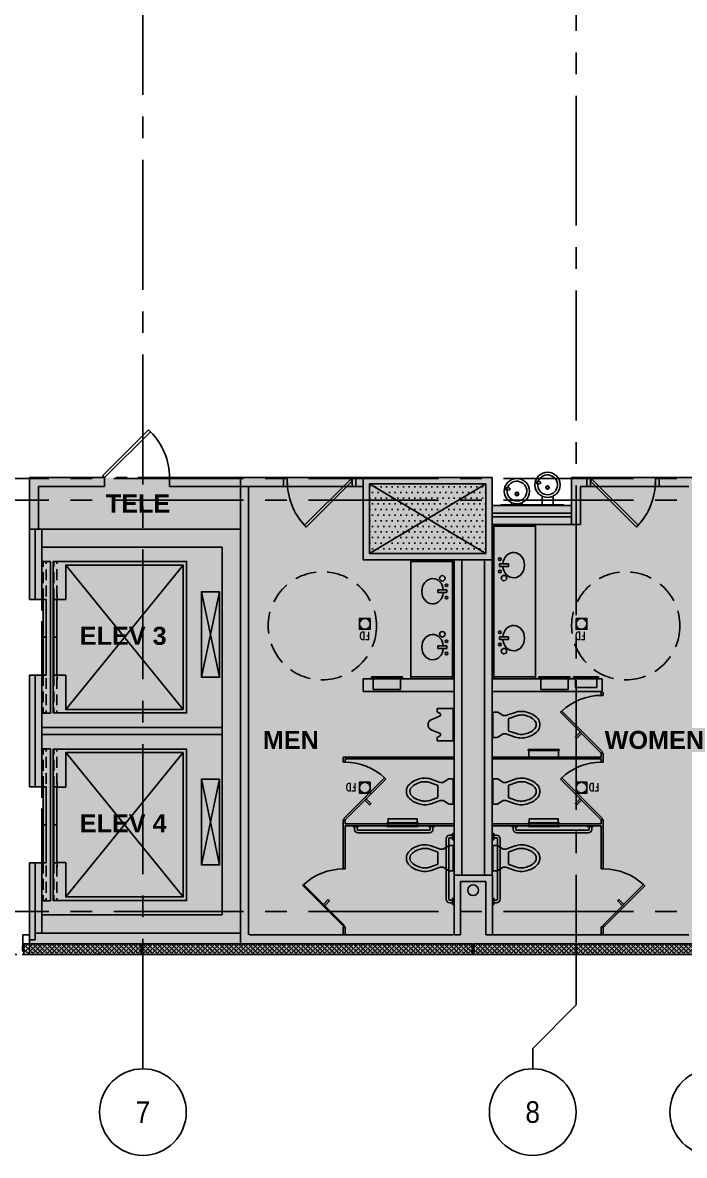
# Model space of a CAD drawing. Header units: inches. Extents: x 492 to 3438, y 475 to 1734.
# Drawn here: x 1977 to 2344, y 477 to 1106 of the extents above; entities that cross this region are included whole.
import ezdxf
from ezdxf.enums import TextEntityAlignment as Align

# ---------------------------------------------------------------- set-up
doc = ezdxf.new("R2010")
doc.units = ezdxf.units.IN
doc.header["$LTSCALE"] = 96
doc.header["$MEASUREMENT"] = 0
for name, pattern in [('CENTER2', [1.125, 0.75, -0.125, 0.125, -0.125]), ('HIDDEN2', [0.1875, 0.125, -0.0625]), ('HIDDEN4', [0.09375, 0.0625, -0.03125]), ('PHANTOM4', [0.625, 0.3125, -0.0625, 0.0625, -0.0625, 0.0625, -0.0625])]:
    doc.linetypes.add(name, pattern=pattern)
for name, color, linetype in [('A-Anno-Bldg', 7, 'Continuous'), ('A-Bldg-Patt', 5, 'Continuous'), ('A-Door-Exst', 43, 'Continuous'), ('A-Flor-Case-Exst', 235, 'Continuous'), ('A-Flor-Evtr', 144, 'Continuous'), ('A-Flor-Pfix-Exst', 43, 'Continuous'), ('A-GRID-IDEN', 1, 'Continuous'), ('A-GRID-LINE', 13, 'CENTER2'), ('A-Wall-Bldg', 235, 'Continuous'), ('A-Wall-Bldg-Belw', 235, 'HIDDEN4'), ('DDET-07', 7, 'Continuous'), ('DDET-HATCH', 44, 'Continuous'), ('DET-02', 5, 'Continuous'), ('DET-09', 33, 'Continuous'), ('NB-COL-HATCH-02_03-10', 251, 'Continuous'), ('NB-HATCH1-02_03-10_RF', 8, 'Continuous'), ('NB-PTN-INT-ELEV-01_02_03-10', 8, 'Continuous'), ('NB-SHAFT-EOS-CORE-03-10_RF', 7, 'Continuous'), ('NB-WALL-CORE-ELEV-01_02_03-10', 1, 'Continuous'), ('NB-WALL-EXT', 5, 'Continuous'), ('NB-WALL-WETSTK-02', 56, 'Continuous')]:
    doc.layers.add(name, color=color, linetype=linetype)
doc.layers.add('A-Area', color=212, linetype='PHANTOM4', plot=False)
doc.styles.add('note', font='simplex.shx', dxfattribs={"width": 0.75, "height": 0.2})
doc.styles.add('OTJ_Title1', font='arialbd.ttf')
doc.styles.add('x-p_col_grid-6h$0$TITLE', font='', dxfattribs={"width": 0.9})
doc.styles.get('x-p_col_grid-6h$0$TITLE').set_extended_font_data('AvantGarde Bk BT')
pattern_1 = [(225, (3339.6064, 588.7569), (1.3258252, -1.3258252), []), (225, (3338.2805, 588.7569), (1.3258252, -1.3258252), [0, -1.875])]

# ---------------------------------------------------------------- blocks, each defined once
blk = doc.blocks.new('P-EWC-01')
for p, q in [((2.94, 13.25), (3.14, 13.5)), ((2.94, 13.25), (2.94, 12.25)), ((3.14, 13.5), (4.64, 13.25)), ((4.64, 13.25), (4.64, 12.25)), ((-14.06, 9.75), (-13.86, 10)), ((-14.06, 9.75), (-14.06, 8.75)), ((-14.06, 8.75), (-13.86, 8.5)), ((-13.86, 10), (-12.36, 9.75)), ((-13.86, 8.5), (-12.36, 8.75)), ((-12.36, 9.75), (-12.36, 8.75)), ((2.94, 12.25), (3.14, 12)), ((3.14, 12), (4.64, 12.25)), ((-17.5, 0), (-17.5, 0.5)), ((-17.5, 0.5), (17.5, 0.5)), ((-17.5, 0), (17.5, 0)), ((-11.5, 0.5), (-11.5, 1.68)), ((-5.5, 0.5), (-5.5, 1.68)), ((5.5, 0.5), (5.5, 5.18)), ((11.5, 0.5), (11.5, 5.18)), ((17.5, 0), (17.5, 0.5))]:
    blk.add_line(p, q)
for centre, radius in [((-8.5, 8), 7), ((8.5, 11.5), 7), ((-8.5, 6.5), 1), ((-8.5, 6.5), 0.75), ((8.44, 10.03), 1), ((8.44, 10.03), 0.75)]:
    blk.add_circle(centre, radius)
for centre, radius, start, end in [((-8.5, 8), 5.5, 174.6814, 159.08186), ((3.14, 12.75), 0.75, 90.00117, 269.99883), ((8.5, 11.5), 5.5, 174.6814, 159.08186), ((-13.86, 9.25), 0.75, 90.00117, 269.99883)]:
    blk.add_arc(centre, radius, start, end)
blk = doc.blocks.new('ldoor')
for p, q in [((0.707, 0.707), (0, 0)), ((0.707, 0.707), (0.736, 0.679)), ((0.736, 0.679), (0.029, -0.029)), ((0.029, -0.029), (0, 0))]:
    blk.add_line(p, q)
blk.add_arc((0, 0), 1, 360, 42.6856)
blk = doc.blocks.new('door1')
for p, q in [((-38.56, 5), (-40.56, 5)), ((-40.56, 5), (-40.56, 0)), ((-38.56, 0), (-38.56, 5)), ((-2.56, 5), (-2.56, 0)), ((-0.56, 5), (-2.56, 5)), ((-2.56, 0), (-0.56, 0)), ((-0.56, 0), (-0.56, 5)), ((-40.56, 0), (-38.56, 0))]:
    blk.add_line(p, q)
at = {"extrusion": (0, 0, -1), "xscale": 36, "yscale": 36, "zscale": -36}
blk.add_blockref('ldoor', (2.56, 2), dxfattribs=at)
blk = doc.blocks.new('A-DOOR-45LEFT')
for p, q in [((0.679, 0.736), (-0.029, 0.029)), ((0.707, 0.707), (0, 0)), ((0.707, 0.707), (0.679, 0.736)), ((0, 0), (-0.029, 0.029))]:
    blk.add_line(p, q)
at = {"color": 8}
blk.add_arc((0, 0), 1, 0, 45, dxfattribs=at)
blk = doc.blocks.new('P-VANITY-PLAN')
for p, q in [((-1.85, -0.62), (-1.85, 0.62)), ((-1.72, 0.75), (2.98, 0.75)), ((3.11, -0.62), (3.11, 0.62)), ((2.98, -0.75), (-1.72, -0.75))]:
    blk.add_line(p, q)
for centre in [(-1.7, 3.51), (-1.7, -3.26)]:
    blk.add_circle(centre, 0.71)
for centre, start, end in [((-1.72, 0.62), 90, 180), ((2.98, 0.62), 0, 90), ((-1.72, -0.62), 180, 270), ((2.98, -0.62), 270, 0)]:
    blk.add_arc(centre, 0.125, start, end)
blk.add_ellipse((5.97, 0), major_axis=(0, -7), ratio=0.857534, start_param=4.819787, end_param=10.888176)
blk = doc.blocks.new('T-WALL-PLAN')
for points in [[(5.04, 5.59), (5.04, 7.19), (6.84, 12.32, 0.08237), (7.4, 15.72, 0.08237), (6.84, 19.11, 0.073528), (5.31, 22.66, 0.084425), (2.67, 25.37, 0.117036), (0, 26, 0.117036), (-2.67, 25.37, 0.084425), (-5.31, 22.66, 0.074791), (-6.99, 18.84, 0.09898), (-7.4, 15.72, 0.08237), (-6.84, 12.32), (-5.04, 7.19), (-5.04, 5.59), (-6.92, 2.62, 0.142206), (-7, 2.35), (-7, 0), (7, 0), (7, 2.35, 0.142206), (6.92, 2.62)], [(4.95, 12.97, 0.082128), (5.4, 15.72, 0.084345), (4.93, 18.53, 0.073938), (3.64, 21.56, 0.078407), (1.63, 23.65, 0.10705), (0, 24, 0.10705), (-1.63, 23.65, 0.078678), (-3.64, 21.55, 0.075305), (-5.08, 18.25, 0.104215), (-5.4, 15.78, 0.084112), (-4.95, 12.97), (-3.51, 8.86, 0.318509), (-3.04, 8.53), (3.04, 8.53, 0.318509), (3.51, 8.86)]]:
    blk.add_lwpolyline(points, format="xyb", close=True)
blk = doc.blocks.new('T-URINAL-PLAN')
blk.add_lwpolyline([(-9, 0), (9, 0), (9, 8.5, 0.414214), (8.5, 9), (7.62, 9, 0.284079), (6.72, 8.45), (6.14, 7.28, -0.284079), (5.69, 7), (5.33, 7, -0.299055), (4.87, 7.3), (2.75, 12.19, 0.656854), (-2.75, 12.19), (-4.87, 7.3, -0.299055), (-5.33, 7), (-5.69, 7, -0.284079), (-6.14, 7.28), (-6.72, 8.45, 0.284079), (-7.62, 9), (-8.5, 9, 0.414214), (-9, 8.5)], format="xyb", close=True)
blk = doc.blocks.new('elev-std')
at = {"color": 8}
for p, q in [((21.75, -90), (86.75, -10)), ((21.75, -10), (86.75, -90)), ((1.51, -27.79), (11.58, -75.27)), ((1.51, -75.27), (11.58, -27.79))]:
    blk.add_line(p, q, dxfattribs=at)
for p, q in [((93.75, -90), (93.75, -10)), ((95.12, -92.09), (95.12, -7.91)), ((95.12, -7.91), (100, -7.91)), ((86.75, -29.04), (91.42, -29.04)), ((91.42, -29.04), (91.42, -26.63)), ((86.75, -70.96), (91.42, -70.96)), ((91.42, -70.96), (91.42, -73.37)), ((95.12, -92.09), (100, -92.09))]:
    blk.add_line(p, q)
at = {"flags": 128}
for points in [[(93.75, -92), (93.75, -8), (19.75, -8), (19.75, -92), (93.75, -92)], [(1.51, -75.27), (1.51, -27.79), (11.58, -27.79), (11.58, -75.27)], [(93.44, -50), (93.44, -29), (91.78, -29), (91.78, -50)], [(99.27, -50), (99.27, -29), (97.62, -29), (97.62, -50)], [(93.44, -50), (93.44, -71), (91.78, -71), (91.78, -50)], [(99.27, -50), (99.27, -71), (97.62, -71), (97.62, -50)]]:
    blk.add_lwpolyline(points, close=True, dxfattribs=at)
blk.add_lwpolyline([(86.75, -29.04), (86.75, -10), (21.75, -10), (21.75, -90), (86.75, -90), (86.75, -70.96)], dxfattribs=at)
at = {"color": 8, "linetype": 'HIDDEN2', "ltscale": 0.5, "flags": 128}
for points in [[(93.44, -29), (93.44, -8), (91.78, -8), (91.78, -29)], [(99.27, -29), (99.27, -8), (97.62, -8), (97.62, -29)], [(93.44, -71), (93.44, -92), (91.78, -92), (91.78, -71)], [(99.27, -71), (99.27, -92), (97.62, -92), (97.62, -71)]]:
    blk.add_lwpolyline(points, close=True, dxfattribs=at)
blk = doc.blocks.new('sealant-plan')
at = {"layer": 'DET-09'}
for radius, start, end in [(0.5, 194.38833, 345.61145), (0.438, 196.4986, 343.50119), (0.375, 199.34917, 340.65062), (0.312, 203.42757, 336.57222)]:
    blk.add_arc((0.48, 0.12), radius, start, end, dxfattribs=at)
blk = doc.blocks.new('sealant-backer-rod-plan')
at = {"layer": 'DET-02'}
blk.add_arc((0, -1.5), 0.312, 23.42778, 156.57243, dxfattribs=at)
at = {"layer": 'DET-09'}
blk.add_circle((0, -0.5), 0.5, dxfattribs=at)
for radius, start, end in [(0.5, 14.38855, 165.61167), (0.438, 16.49881, 163.5014), (0.375, 19.34938, 160.65083)]:
    blk.add_arc((0, -1.5), radius, start, end, dxfattribs=at)
blk = doc.blocks.new('sealant-backer-rod-blocking')
for p, q in [((-0.74, 4.62), (0.01, 4.62)), ((-0.74, 4.62), (0.01, 1.92)), ((-0.74, 1.92), (0.01, 4.62)), ((-0.74, 4.62), (-0.74, 1.92)), ((0.01, 1.92), (-0.74, 1.92)), ((0.01, 4.62), (0.01, 1.92))]:
    blk.add_line(p, q)
at = {"xscale": 0.75, "yscale": 0.9000000000000057}
blk.add_blockref('sealant-backer-rod-plan', (-0.36, 1.92), dxfattribs=at)
at = {"xscale": 0.75}
blk.add_blockref('sealant-plan', (-0.73, 5), dxfattribs=at)
blk = doc.blocks.new('x-p_col_grid-6h$0$tag-colbub')
at = {"linetype": 'Continuous'}
blk.add_circle((0, 0), 0.25, dxfattribs=at)
at = {"style": 'x-p_col_grid-6h$0$TITLE', "width": 0.9}
blk.add_attdef('COLNUM', text='', height=0.125, dxfattribs=at).set_placement((0, 0), align=Align.MIDDLE_CENTER)

msp = doc.modelspace()

# ---------------------------------------------------------------- hatches: boundary and pattern name
at = {"layer": 'A-Bldg-Patt'}
msp.add_hatch(color=254, dxfattribs=at).paths.add_polyline_path([(2479.09, 853.26), (2479.09, 588.76), (1980.84, 588.76), (1980.84, 639.76), (1987.59, 639.76), (1987.59, 681.76), (1980.84, 681.76), (1980.84, 743.64), (1987.59, 743.64), (1987.59, 785.76), (1980.84, 785.76), (1980.84, 853.26), (2237.09, 853.26), (2237.09, 837.76), (2281.09, 837.76), (2281.09, 853.26)])
at = {"layer": 'DDET-HATCH'}
h = msp.add_hatch(dxfattribs=at)
h.set_pattern_fill('PRECAST', color=256, scale=20, angle=-180, style=0)
h.set_pattern_definition(pattern_1)
h.paths.add_polyline_path([(2018.35, 588.76), (2018.47, 589.26), (2018.97, 589.26), (2019.1, 588.76), (2042.72, 588.76), (2042.72, 594.76), (2036.72, 594.76), (1977.59, 594.76), (1977.59, 588.76)])
h = msp.add_hatch(dxfattribs=at)
h.set_pattern_fill('PRECAST', color=256, scale=20, angle=-180, style=0)
h.set_pattern_definition(pattern_1)
h.paths.add_polyline_path([(2226.22, 594.76), (2226.22, 588.76), (2067.84, 588.76), (2067.72, 589.26), (2067.22, 589.26), (2067.09, 588.76), (2043.47, 588.76), (2043.47, 594.76), (2049.47, 594.76), (2049.47, 594.76), (2220.22, 594.76)])
h = msp.add_hatch(dxfattribs=at)
h.set_pattern_fill('PRECAST', color=256, scale=20, angle=-180, style=0)
h.set_pattern_definition(pattern_1)
h.paths.add_polyline_path([(2226.97, 588.76), (2359.22, 588.76), (2359.22, 594.76), (2353.22, 594.76), (2232.97, 594.76), (2226.97, 594.76)])
at = {"layer": 'NB-COL-HATCH-02_03-10'}
msp.add_hatch(color=256, dxfattribs=at).paths.add_polyline_path([(2097.59, 600.76), (2097.59, 824.76), (1987.59, 824.76), (1987.59, 814.76), (2087.59, 814.76), (2087.59, 610.76), (1987.59, 610.76), (1987.59, 600.76)])
at = {"layer": 'NB-HATCH1-02_03-10_RF'}
h = msp.add_hatch(dxfattribs=at)
h.set_pattern_fill('DOTS', color=256, scale=50, angle=-180, style=0)
h.set_pattern_definition([(180, (3339.6062, 588.757), (-1.5625, -3.125), [0, -3.125])])
h.paths.add_polyline_path([(2233.61, 811.26), (2169.09, 811.26), (2169.09, 849.76), (2233.61, 849.76)])

# ---------------------------------------------------------------- linework, layer by layer
at = {"layer": 'A-Area'}
msp.add_lwpolyline([(2479.09, 853.26), (2479.09, 588.76), (1980.84, 588.76), (1980.84, 639.76), (1987.59, 639.76), (1987.59, 681.76), (1980.84, 681.76), (1980.84, 743.64), (1987.59, 743.64), (1987.59, 785.76), (1980.84, 785.76), (1980.84, 853.26), (2237.09, 853.26), (2237.09, 837.76), (2281.09, 837.76), (2281.09, 853.26)], close=True, dxfattribs=at)
at = {"layer": 'A-Door-Exst'}
for p, q in [((2121.59, 853.26), (2161.59, 853.26)), ((2161.59, 848.26), (2121.59, 848.26)), ((2289.59, 853.26), (2329.59, 853.26)), ((2329.59, 848.26), (2289.59, 848.26))]:
    msp.add_line(p, q, dxfattribs=at)
at = {"layer": 'A-Flor-Case-Exst'}
for p, q in [((2261.09, 742.26), (2261.09, 827.26)), ((2192.09, 741.76), (2192.09, 807.76))]:
    msp.add_line(p, q, dxfattribs=at)
at = {"layer": 'A-Flor-Pfix-Exst'}
for p, q in [((2264.04, 742.26), (2264.04, 735.82)), ((2279.23, 742.26), (2264.04, 742.26)), ((2279.23, 735.82), (2279.23, 742.26)), ((2295.17, 742.26), (2283.23, 742.26)), ((2283.23, 742.26), (2283.23, 736.88)), ((2295.17, 736.88), (2295.17, 742.26)), ((2264.04, 735.82), (2279.23, 735.82)), ((2283.23, 736.88), (2295.17, 736.88)), ((2297.59, 732.51), (2297.59, 734.26)), ((2298.59, 732.51), (2297.59, 732.51)), ((2298.59, 732.51), (2298.59, 734.26)), ((2275.67, 723.84), (2274.96, 723.13)), ((2274.96, 723.13), (2297.59, 700.51)), ((2298.3, 701.21), (2275.67, 723.84)), ((2154.6, 695.51), (2154.6, 698.26)), ((2154.6, 698.26), (2215.6, 698.26)), ((2155.6, 695.51), (2155.6, 697.26)), ((2155.6, 697.26), (2215.6, 697.26)), ((2297.59, 698.26), (2237.59, 698.26)), ((2297.59, 697.26), (2237.59, 697.26)), ((2297.59, 700.51), (2298.3, 701.21)), ((2297.59, 700.51), (2298.3, 701.21)), ((2298.59, 700.51), (2297.59, 700.51)), ((2297.59, 698.26), (2297.59, 700.51)), ((2297.59, 698.26), (2297.59, 700.51)), ((2298.59, 700.51), (2297.59, 700.51)), ((2297.59, 695.51), (2297.59, 697.26)), ((2298.59, 695.51), (2298.59, 700.51)), ((2154.6, 695.51), (2155.6, 695.51)), ((2298.59, 695.51), (2297.59, 695.51)), ((2154.89, 664.21), (2177.52, 686.84)), ((2178.23, 686.13), (2155.6, 663.51)), ((2177.52, 686.84), (2178.23, 686.13)), ((2275.67, 686.84), (2274.96, 686.13)), ((2274.96, 686.13), (2297.59, 663.51)), ((2298.3, 664.21), (2275.67, 686.84)), ((2154.59, 636.26), (2154.59, 663.51)), ((2154.59, 663.51), (2155.59, 663.51)), ((2155.59, 663.51), (2154.88, 664.21)), ((2155.59, 661.26), (2155.59, 663.51)), ((2155.59, 661.26), (2215.59, 661.26)), ((2155.59, 636.26), (2155.59, 660.26)), ((2155.59, 660.26), (2215.59, 660.26)), ((2159.84, 659.76), (2159.84, 660.26)), ((2159.84, 659.76), (2163.34, 659.76)), ((2160.84, 659.76), (2160.84, 658.26)), ((2162.34, 659.76), (2162.34, 658.26)), ((2163.34, 659.76), (2163.34, 660.26)), ((2201.84, 659.76), (2201.84, 660.26)), ((2205.34, 659.76), (2201.84, 659.76)), ((2202.84, 659.76), (2202.84, 658.26)), ((2204.34, 659.76), (2204.34, 658.26)), ((2205.34, 659.76), (2205.34, 660.26)), ((2297.59, 661.26), (2237.59, 661.26)), ((2297.59, 660.26), (2237.59, 660.26)), ((2247.84, 659.76), (2247.84, 660.26)), ((2247.84, 659.76), (2251.34, 659.76)), ((2248.84, 659.76), (2248.84, 658.26)), ((2250.34, 659.76), (2250.34, 658.26)), ((2251.34, 659.76), (2251.34, 660.26)), ((2289.84, 659.76), (2289.84, 660.26)), ((2293.34, 659.76), (2289.84, 659.76)), ((2290.84, 659.76), (2290.84, 658.26)), ((2292.34, 659.76), (2292.34, 658.26)), ((2293.34, 659.76), (2293.34, 660.26)), ((2297.59, 663.51), (2298.3, 664.21)), ((2297.59, 663.51), (2298.3, 664.21)), ((2298.59, 663.51), (2297.59, 663.51)), ((2297.59, 661.26), (2297.59, 663.51)), ((2297.59, 661.26), (2297.59, 663.51)), ((2298.59, 663.51), (2297.59, 663.51)), ((2297.59, 636.26), (2297.59, 660.26)), ((2298.59, 636.26), (2298.59, 663.51)), ((2202.34, 657.76), (2162.84, 657.76)), ((2202.34, 656.26), (2162.84, 656.26)), ((2215.09, 655.01), (2213.59, 655.01)), ((2215.09, 653.51), (2213.59, 653.51)), ((2215.09, 656.01), (2215.09, 652.51)), ((2215.09, 656.01), (2215.59, 656.01)), ((2238.09, 656.01), (2237.59, 656.01)), ((2238.09, 656.01), (2238.09, 652.51)), ((2238.09, 655.01), (2239.59, 655.01)), ((2238.09, 653.51), (2239.59, 653.51)), ((2250.84, 657.76), (2290.34, 657.76)), ((2250.84, 656.26), (2290.34, 656.26)), ((2211.59, 619.51), (2211.59, 653.01)), ((2213.09, 619.51), (2213.09, 653.01)), ((2215.09, 652.51), (2215.59, 652.51)), ((2238.09, 652.51), (2237.59, 652.51)), ((2240.09, 619.51), (2240.09, 653.01)), ((2241.59, 619.51), (2241.59, 653.01)), ((2155.59, 636.26), (2154.59, 636.26)), ((2297.59, 636.26), (2298.59, 636.26)), ((2132.68, 627.58), (2132.22, 627.12)), ((2132.22, 627.12), (2154.84, 604.51)), ((2132.67, 627.59), (2155.3, 604.96)), ((2321.01, 627.59), (2298.38, 604.96)), ((2321.72, 626.88), (2299.09, 604.26)), ((2321, 627.58), (2321.71, 626.87)), ((2215.09, 619.01), (2213.59, 619.01)), ((2215.09, 617.51), (2213.59, 617.51)), ((2215.09, 616.51), (2215.09, 620.01)), ((2215.09, 620.01), (2215.59, 620.01)), ((2215.09, 616.51), (2215.59, 616.51)), ((2238.09, 620.01), (2237.59, 620.01)), ((2238.09, 616.51), (2237.59, 616.51)), ((2238.09, 616.51), (2238.09, 620.01)), ((2238.09, 619.01), (2239.59, 619.01)), ((2238.09, 617.51), (2239.59, 617.51)), ((2155.59, 604.26), (2154.59, 604.26)), ((2154.59, 600.26), (2154.59, 604.26)), ((2155.3, 604.96), (2154.84, 604.51)), ((2155.59, 600.26), (2155.59, 604.26)), ((2297.59, 604.26), (2298.59, 604.26)), ((2297.59, 600.26), (2297.59, 604.26)), ((2298.38, 604.96), (2299.09, 604.26)), ((2298.59, 600.26), (2298.59, 604.26))]:
    msp.add_line(p, q, dxfattribs=at)
at = {"layer": 'A-Flor-Pfix-Exst', "flags": 128}
msp.add_lwpolyline([(2238.09, 741.76), (2238.09, 827.26), (2237.09, 827.26), (2237.09, 741.76), (2238.09, 741.76)], dxfattribs=at)
for points in [[(2261.09, 827.26), (2238.09, 827.26), (2238.09, 826.26), (2261.09, 826.26)], [(2192.09, 807.76), (2215.09, 807.76), (2215.09, 806.76), (2192.09, 806.76)], [(2216.09, 807.76), (2216.09, 741.76), (2215.09, 741.76), (2215.09, 807.76)], [(2169.59, 775.19), (2163.59, 775.19), (2163.59, 769.19), (2169.59, 769.19)], [(2283.61, 775.19), (2289.61, 775.19), (2289.61, 769.19), (2283.61, 769.19)], [(2170.25, 742.76), (2170.25, 742.26), (2187.43, 742.26), (2187.43, 742.76)], [(2171.25, 742.26), (2171.25, 735.82), (2186.43, 735.82), (2186.43, 742.26)], [(2192.09, 741.76), (2215.09, 741.76), (2215.09, 742.76), (2192.09, 742.76)], [(2261.09, 741.76), (2238.09, 741.76), (2238.09, 742.76), (2261.09, 742.76)], [(2263.04, 742.76), (2263.04, 742.26), (2280.23, 742.26), (2280.23, 742.76)], [(2296.14, 742.26), (2296.14, 742.76), (2282.26, 742.76), (2282.26, 742.26)], [(2144.34, 615.92), (2146.99, 618.58), (2146.28, 619.28), (2143.63, 616.63)], [(2309.36, 615.92), (2306.71, 618.58), (2307.41, 619.28), (2310.07, 616.63)]]:
    msp.add_lwpolyline(points, close=True, dxfattribs=at)
at = {"layer": 'A-Flor-Pfix-Exst', "elevation": 0, "flags": 128}
for points in [[(2286.64, 711.47), (2283.99, 708.82), (2283.28, 709.52), (2285.93, 712.17)], [(2274.29, 701.94), (2257.11, 701.94), (2257.11, 702.44), (2274.29, 702.44)], [(2273.86, 701.94), (2273.86, 698.26), (2257.54, 698.26), (2257.54, 701.94)], [(2169.59, 684.35), (2163.59, 684.35), (2163.59, 678.35), (2169.59, 678.35)], [(2283.61, 684.35), (2289.61, 684.35), (2289.61, 678.35), (2283.61, 678.35)], [(2166.56, 674.47), (2169.21, 671.82), (2169.92, 672.52), (2167.27, 675.17)], [(2286.64, 674.47), (2283.99, 671.82), (2283.28, 672.52), (2285.93, 675.17)], [(2196.09, 661.76), (2178.9, 661.76), (2178.9, 661.26), (2196.09, 661.26)], [(2196.09, 660.26), (2178.9, 660.26), (2178.9, 659.76), (2196.09, 659.76)], [(2195.53, 661.76), (2195.53, 664.07), (2179.47, 664.07), (2179.47, 661.76)], [(2195.53, 660.26), (2195.53, 661.26), (2179.47, 661.26), (2179.47, 660.26)], [(2257.11, 661.76), (2274.29, 661.76), (2274.29, 661.26), (2257.11, 661.26)], [(2257.11, 660.26), (2274.29, 660.26), (2274.29, 659.76), (2257.11, 659.76)], [(2257.67, 661.76), (2257.67, 664.07), (2273.73, 664.07), (2273.73, 661.76)], [(2257.67, 660.26), (2257.67, 661.26), (2273.73, 661.26), (2273.73, 660.26)]]:
    msp.add_lwpolyline(points, close=True, dxfattribs=at)
at = {"layer": 'A-Flor-Pfix-Exst', "color": 15, "linetype": 'HIDDEN2'}
for centre in [(2143.04, 771.09), (2311.16, 771.09)]:
    msp.add_circle(centre, 30, dxfattribs=at)
at = {"layer": 'A-Flor-Pfix-Exst'}
for centre, radius in [((2209.51, 797.43), 1.5), ((2243.68, 797.58), 1.5), ((2166.59, 772.19), 3), ((2286.61, 772.19), 3), ((2209.51, 766.43), 1.5), ((2243.68, 757.08), 1.5), ((2166.59, 681.35), 3), ((2286.61, 681.35), 3)]:
    msp.add_circle(centre, radius, dxfattribs=at)
for centre, radius, start, end in [((2297.59, 700.51), 32, 90, 133.20922), ((2155.6, 663.51), 32, 46.79078, 90), ((2297.59, 663.51), 32, 90, 133.20922), ((2162.84, 658.26), 2, 180, 270), ((2162.84, 658.26), 0.5, 180, 270), ((2202.34, 658.26), 2, 270, 0), ((2202.34, 658.26), 0.5, 270, 0), ((2213.59, 653.01), 2, 90, 180), ((2213.59, 653.01), 0.5, 90, 180), ((2239.59, 653.01), 2, 0, 90), ((2239.59, 653.01), 0.5, 0, 90), ((2250.84, 658.26), 2, 180, 270), ((2250.84, 658.26), 0.5, 180, 270), ((2290.34, 658.26), 2, 270, 0), ((2290.34, 658.26), 0.5, 270, 0), ((2154.59, 604.26), 32, 90, 133.20922), ((2299.09, 604.26), 32, 46.79078, 90), ((2213.59, 619.51), 2, 180, 270), ((2213.59, 619.51), 0.5, 180, 270), ((2239.59, 619.51), 2, 270, 0), ((2239.59, 619.51), 0.5, 270, 0)]:
    msp.add_arc(centre, radius, start, end, dxfattribs=at)
at = {"layer": 'A-GRID-LINE'}
for p, q in [((2043.61, 525.47), (2043.61, 1657.77)), ((2283.61, 560.98), (2283.61, 1657.77)), ((3395.41, 852.76), (540.03, 852.76)), ((3395.41, 840.76), (553.92, 840.76)), ((3395.41, 612.76), (540.03, 612.76)), ((2283.61, 560.98), (2259.61, 536.8)), ((2259.61, 536.8), (2259.61, 525.47))]:
    msp.add_line(p, q, dxfattribs=at)
at = {"layer": 'A-Wall-Bldg'}
for p, q in [((1980.84, 824.76), (1980.84, 853.26)), ((1996.22, 853.26), (1980.84, 853.26)), ((1985.72, 824.76), (1985.72, 848.38)), ((1991.34, 848.38), (1985.72, 848.38)), ((2009.09, 848.38), (1991.34, 848.38)), ((1991.34, 848.38), (1991.34, 848.38)), ((1996.22, 853.26), (1996.22, 853.26)), ((2004.22, 853.26), (1996.22, 853.26)), ((2022.34, 853.26), (2004.22, 853.26)), ((2004.22, 853.26), (2004.22, 853.26)), ((2022.34, 848.38), (2009.09, 848.38)), ((2009.09, 848.38), (2009.09, 848.38)), ((2022.34, 848.38), (2022.34, 853.26)), ((2121.59, 853.26), (2058.34, 853.26)), ((2058.34, 848.38), (2058.34, 853.26)), ((2097.59, 848.38), (2058.34, 848.38)), ((2097.59, 594.76), (2097.59, 853.26)), ((2097.59, 848.26), (2121.59, 848.26)), ((2102.09, 599.76), (2102.09, 848.26)), ((2121.59, 848.26), (2121.59, 853.26)), ((2161.59, 853.26), (2237.09, 853.26)), ((2161.59, 848.26), (2161.59, 853.26)), ((2165.59, 848.26), (2161.59, 848.26)), ((2165.59, 807.76), (2165.59, 853.26)), ((2169.09, 811.26), (2169.09, 849.76)), ((2169.09, 849.76), (2233.61, 849.76)), ((2233.61, 811.26), (2233.61, 849.76)), ((2237.09, 837.76), (2237.09, 853.26)), ((2281.09, 853.26), (2289.59, 853.26)), ((2281.09, 827.26), (2281.09, 853.26)), ((2286.09, 848.26), (2289.59, 848.26)), ((2286.09, 827.26), (2286.09, 848.26)), ((2289.59, 848.26), (2289.59, 853.26)), ((2329.59, 848.26), (2329.59, 853.26)), ((2329.59, 853.26), (2371.59, 853.26)), ((2329.59, 848.26), (2346.09, 848.26)), ((2237.09, 837.76), (2281.09, 837.76)), ((2237.09, 742.76), (2237.09, 837.76)), ((2237.09, 831.51), (2237.09, 833.51)), ((2237.09, 833.51), (2281.09, 833.51)), ((2237.09, 831.51), (2281.09, 831.51)), ((2237.09, 827.26), (2286.09, 827.26)), ((2233.61, 811.26), (2169.09, 811.26)), ((2165.59, 807.76), (2216.09, 807.76)), ((2216.09, 807.76), (2237.09, 807.76)), ((2216.09, 741.76), (2216.09, 807.76)), ((2220.34, 632.76), (2220.34, 807.76)), ((2232.86, 632.76), (2232.86, 807.76)), ((2237.09, 742.76), (2237.09, 774.13)), ((2165.59, 734.76), (2165.59, 741.76)), ((2165.59, 741.76), (2216.09, 741.76)), ((2216.09, 632.76), (2216.09, 741.76)), ((2237.09, 632.76), (2237.09, 742.76)), ((2298.09, 741.76), (2237.09, 741.76)), ((2298.09, 734.76), (2298.09, 741.76)), ((2216.09, 734.76), (2165.59, 734.76)), ((2237.09, 734.76), (2298.09, 734.76)), ((2216.09, 632.76), (2237.09, 632.76)), ((2216.09, 632.76), (2216.09, 599.76)), ((2219.59, 629.26), (2233.59, 629.26)), ((2219.59, 629.26), (2219.59, 599.76)), ((2233.59, 599.76), (2233.59, 629.26)), ((2237.34, 599.76), (2237.34, 632.76)), ((1977.09, 599.76, 0), (1980.84, 599.76, 0)), ((1977.09, 599.76, 0), (1977.09, 594.01, 0)), ((2102.59, 599.76), (2215.59, 599.76)), ((2219.59, 599.76), (2216.09, 599.76)), ((2237.09, 599.76), (2233.59, 599.76)), ((2237.59, 599.76), (2346.09, 599.76))]:
    msp.add_line(p, q, dxfattribs=at)
msp.add_circle((2226.6, 624.51), 3, dxfattribs=at)
at = {"layer": 'A-Wall-Bldg-Belw', "flags": 128}
msp.add_lwpolyline([(579.61, 648.76), (579.61, 1637.62, -0.414214), (675.61, 1733.62), (3293.88, 1733.62, -0.414214), (3437.88, 1589.62), (3437.88, 678.76, -0.375161), (3347.88, 588.76), (639.61, 588.76, -0.414214)], format="xyb", close=True, dxfattribs=at)
at = {"layer": 'DDET-07'}
msp.add_line((1977.59, 594.01, 0), (1977.09, 594.01, 0), dxfattribs=at)
at = {"layer": 'NB-PTN-INT-ELEV-01_02_03-10'}
for p, q in [((2087.59, 714.76), (1987.59, 714.76)), ((2087.59, 710.76), (1987.59, 710.76))]:
    msp.add_line(p, q, dxfattribs=at)
at = {"layer": 'NB-SHAFT-EOS-CORE-03-10_RF'}
for p, q in [((2169.09, 811.26), (2233.61, 849.76)), ((2233.61, 811.26), (2169.09, 849.76))]:
    msp.add_line(p, q, dxfattribs=at)
msp.add_lwpolyline([(2233.61, 811.26), (2169.09, 811.26), (2169.09, 849.76), (2233.61, 849.76)], close=True, dxfattribs=at)
at = {"layer": 'NB-WALL-CORE-ELEV-01_02_03-10'}
for p, q in [((1980.84, 824.76), (1980.84, 785.64)), ((1987.59, 824.76), (1980.84, 824.76)), ((1983.84, 785.64), (1983.84, 824.76)), ((1987.59, 785.64), (1987.59, 824.76)), ((2097.59, 824.76), (1987.59, 824.76)), ((2097.59, 824.76), (2097.59, 600.76)), ((2087.59, 814.76), (1987.59, 814.76)), ((2087.59, 814.76), (2087.59, 610.76)), ((1980.84, 785.64), (1987.59, 785.64)), ((1980.84, 681.76), (1980.84, 743.64)), ((1980.84, 743.64), (1987.59, 743.64)), ((1983.84, 743.64), (1983.84, 681.74)), ((1987.59, 743.64), (1987.59, 681.76)), ((1987.59, 681.76), (1980.84, 681.76)), ((1980.84, 639.76), (1980.84, 597.01)), ((1980.84, 639.76), (1987.59, 639.76)), ((1983.84, 639.76), (1983.84, 597.01)), ((1987.59, 639.76), (1987.59, 600.76)), ((2087.59, 610.76), (1987.59, 610.76)), ((1983.84, 597.01), (1980.84, 597.01)), ((1987.59, 600.76), (1983.84, 600.76)), ((2097.59, 600.76), (1984.09, 600.76))]:
    msp.add_line(p, q, dxfattribs=at)
at = {"layer": 'NB-WALL-EXT', "elevation": 0, "flags": 128}
for points in [[(2018.35, 588.76), (2018.47, 589.26), (2018.97, 589.26), (2019.1, 588.76), (2042.72, 588.76), (2042.72, 594.76), (2036.72, 594.76), (2036.72, 594.76), (1977.59, 594.76), (1977.59, 594.76), (1977.59, 588.76)], [(2226.22, 594.76), (2226.22, 588.76), (2067.84, 588.76), (2067.72, 589.26), (2067.22, 589.26), (2067.09, 588.76), (2043.47, 588.76), (2043.47, 594.76), (2049.47, 594.76), (2049.47, 594.76), (2220.22, 594.76), (2220.22, 594.76)], [(2226.97, 588.76), (2359.22, 588.76), (2359.22, 594.76), (2353.22, 594.76), (2353.22, 594.76), (2232.97, 594.76), (2232.97, 594.76), (2226.97, 594.76)]]:
    msp.add_lwpolyline(points, close=True, dxfattribs=at)
at = {"layer": 'NB-WALL-WETSTK-02'}
for p, q in [((2216.09, 632.76), (2237.34, 632.76)), ((2216.09, 632.76), (2216.09, 599.76)), ((2219.59, 629.26), (2233.59, 629.26)), ((2219.59, 629.26), (2219.59, 599.76)), ((2233.59, 599.76), (2233.59, 629.26)), ((2237.34, 599.76), (2237.34, 632.76)), ((2219.59, 599.76), (2216.09, 599.76)), ((2237.34, 599.76), (2233.59, 599.76))]:
    msp.add_line(p, q, dxfattribs=at)
msp.add_circle((2226.6, 624.51), 3, dxfattribs=at)

# ---------------------------------------------------------------- block references
at = {"yscale": 0.8000000000001819}
msp.add_blockref('sealant-backer-rod-blocking', (1977.58, 590, 0), dxfattribs=at)
at = {"extrusion": (0, 0, -1), "xscale": 0.75, "zscale": -1}
for p in [(-2043.1, 590.13, 0), (-2226.59, 590.13, 0)]:
    msp.add_blockref('sealant-backer-rod-plan', p, dxfattribs=at)
at = {"layer": 'A-Door-Exst', "xscale": 36, "yscale": 36}
msp.add_blockref('A-DOOR-45LEFT', (2022.34, 853.26), dxfattribs=at)
at = {"layer": 'A-Door-Exst', "xscale": -1, "rotation": 180}
msp.add_blockref('door1', (2162.15, 853.26), dxfattribs=at)
at = {"layer": 'A-Door-Exst', "rotation": 180}
msp.add_blockref('door1', (2289.03, 853.26), dxfattribs=at)
at = {"layer": 'A-Flor-Evtr', "rotation": 180}
for p in [(2087.59, 714.76), (2087.59, 610.76)]:
    msp.add_blockref('elev-std', p, dxfattribs=at)
at = {"layer": 'A-Flor-Pfix-Exst'}
msp.add_blockref('P-EWC-01', (2259.35, 837.76), dxfattribs=at)
at = {"layer": 'A-Flor-Pfix-Exst', "xscale": -1}
for name, p, rotation in [('P-VANITY-PLAN', (2243.08, 804.76), 180), ('P-VANITY-PLAN', (2243.08, 764.26), 180), ('T-WALL-PLAN', (2215.59, 679.26), 90), ('T-WALL-PLAN', (2215.59, 642.26), 90)]:
    msp.add_blockref(name, p, dxfattribs=dict(at, rotation=rotation))
at = {"layer": 'A-Flor-Pfix-Exst'}
for name, p, rotation in [('P-VANITY-PLAN', (2210.12, 790.26), 180), ('P-VANITY-PLAN', (2210.12, 759.26), 180), ('T-URINAL-PLAN', (2215.59, 716.26), 89.99999999999999), ('T-WALL-PLAN', (2237.59, 716.26), 270), ('T-WALL-PLAN', (2237.59, 679.26), 270), ('T-WALL-PLAN', (2237.59, 642.26), 270)]:
    msp.add_blockref(name, p, dxfattribs=dict(at, rotation=rotation))
at = {"layer": 'A-GRID-IDEN'}
ref = msp.add_blockref('x-p_col_grid-6h$0$tag-colbub', (2043.61, 501.47), dxfattribs=dict(at, xscale=-96, yscale=96, zscale=96, rotation=180))
ref.add_attrib('COLNUM', '7', dxfattribs={"layer": '0', "height": 12, "style": 'x-p_col_grid-6h$0$TITLE', "width": 0.9}).set_placement((2043.61, 501.47), align=Align.MIDDLE_CENTER)
ref = msp.add_blockref('x-p_col_grid-6h$0$tag-colbub', (2259.61, 501.47), dxfattribs=dict(at, xscale=-96, yscale=96, zscale=96, rotation=180))
ref.add_attrib('COLNUM', '8', dxfattribs={"layer": '0', "height": 12, "style": 'x-p_col_grid-6h$0$TITLE', "width": 0.9}).set_placement((2259.61, 501.47), align=Align.MIDDLE_CENTER)
ref = msp.add_blockref('x-p_col_grid-6h$0$tag-colbub', (2359.59, 501.47), dxfattribs=dict(at, xscale=-96, yscale=96, zscale=96, rotation=180))
ref.add_attrib('COLNUM', '8.4', dxfattribs={"layer": '0', "height": 12, "style": 'x-p_col_grid-6h$0$TITLE', "width": 0.9}).set_placement((2359.59, 501.47), align=Align.MIDDLE_CENTER)

# ---------------------------------------------------------------- texts
at = {"layer": 'A-Anno-Bldg', "char_height": 10, "width": 64.6319, "attachment_point": 2, "style": 'OTJ_Title1'}
for s, insert in [('TELE', (2040.88, 843.92)), ('ELEV 3', (2032.67, 770.56)), ('MEN', (2125.57, 712.83)), ('WOMEN', (2327, 712.83)), ('ELEV 4', (2032.67, 666.56))]:
    msp.add_mtext(s, dxfattribs=dict(at, insert=insert))
at = {"layer": 'A-Flor-Pfix-Exst', "style": 'note', "width": 0.75}
for p in [(2169.41, 767.8), (2288.93, 767.8), (2161.85, 683.85), (2296.49, 683.85)]:
    msp.add_text('FD', height=4.5, rotation=180, dxfattribs=at).set_placement(p)

doc.saveas('drawing.dxf')
